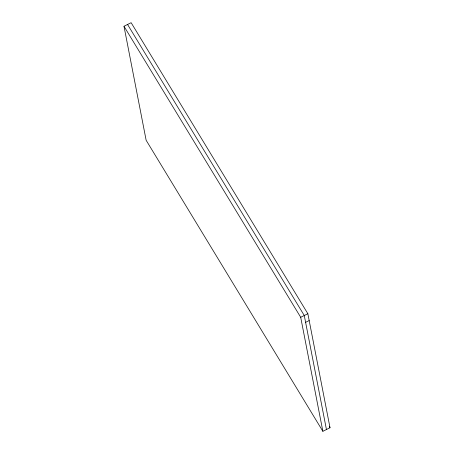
<?xml version="1.0" encoding="UTF-8"?>
<svg xmlns="http://www.w3.org/2000/svg" width="454" height="454" viewBox="0 0 454 454"><rect width="100%" height="100%" fill="white"/><g stroke="black" fill="none" stroke-linecap="round" stroke-linejoin="round"><path stroke-width="0.68" d="M123.982 26.253L131.138 22.7L307.857 313.731L330.018 427.747L322.862 431.3L146.143 140.269L123.982 26.253L300.701 317.284L322.862 431.3M300.701 317.284L307.857 313.731M305.61 322.346L309.185 320.569M127.557 24.476L304.276 315.507L326.443 429.524M329.315 426.59L330.018 427.747"/></g></svg>
